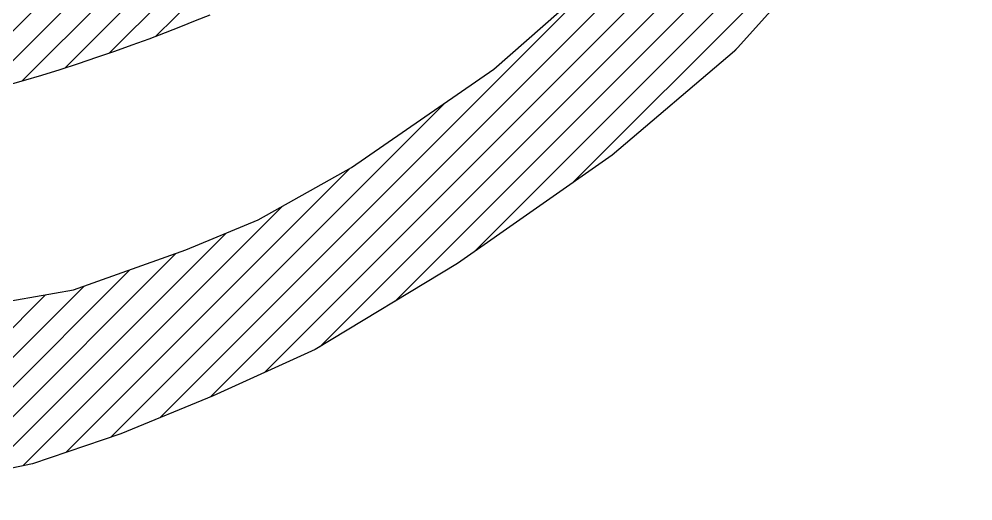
# Model space of a CAD drawing. Extents: x 16825 to 205982, y -10874 to 68273.
# Drawn here: x 178082.5 to 178400.9, y 28107.5 to 28268.3 of the extents above; entities that cross this region are included whole.
import ezdxf

# ---------------------------------------------------------------- set-up
doc = ezdxf.new("R2010")
doc.units = 0
doc.header["$LTSCALE"] = 5
doc.header["$MEASUREMENT"] = 0
doc.layers.add('TK', color=3, linetype='CONTINUOUS')

msp = doc.modelspace()

# ---------------------------------------------------------------- linework, layer by layer
at = {"layer": 'TK'}
for p, q in [((178129.611, 28135.335), (178398.032, 28403.756)), ((178146.465, 28142.29), (178399.683, 28395.508)), ((178164.429, 28150.354), (178400.878, 28386.803)), ((178182.867, 28158.893), (178398.778, 28374.804)), ((178207.932, 28174.058), (178395.761, 28361.888)), ((178128.067, 28262.485), (178214.474, 28348.892)), ((178234.309, 28190.536), (178387.396, 28343.623)), ((178112.583, 28256.901), (178189.21, 28333.528)), ((178097.728, 28251.945), (178169.42, 28323.637)), ((178083.443, 28247.559), (178152.867, 28316.983)), ((178267.375, 28213.702), (178373.544, 28319.872)), ((178069.816, 28243.832), (178137.377, 28311.393)), ((178056.86, 28240.776), (178122.372, 28306.288)), ((178348.234, 28287.441), (178321.243, 28257.608)), ((178241.016, 28251.562), (178269.794, 28276.969)), ((178146.12, 28269.64), (178141.314, 28267.656)), ((178141.314, 28267.656), (178136.358, 28265.67)), ((178131.21, 28263.669), (178125.828, 28261.641)), ((178136.358, 28265.67), (178131.21, 28263.669)), ((178120.187, 28259.58), (178114.33, 28257.502)), ((178125.828, 28261.641), (178120.187, 28259.58)), ((178114.33, 28257.502), (178108.317, 28255.432)), ((178321.243, 28257.608), (178280.418, 28222.84)), ((178320.819, 28257.247), (178321.84, 28258.269)), ((178102.206, 28253.392), (178096.057, 28251.405)), ((178108.317, 28255.432), (178102.206, 28253.392)), ((178096.057, 28251.405), (178089.93, 28249.495)), ((178193.498, 28218.8), (178241.016, 28251.562)), ((178083.884, 28247.685), (178077.978, 28245.998)), ((178089.93, 28249.495), (178083.884, 28247.685)), ((178113.16, 28128.784), (178224.662, 28240.286)), ((178280.418, 28222.84), (178228.885, 28186.736)), ((178098.148, 28123.671), (178192.992, 28218.516)), ((178162.277, 28201.285), (178193.498, 28218.8)), ((178083.759, 28119.182), (178170.442, 28205.865)), ((178138.184, 28191.255), (178162.277, 28201.285)), ((178071.168, 28116.49), (178151.459, 28196.781)), ((178058.576, 28113.798), (178134.841, 28190.063)), ((178100.705, 28177.883), (178138.184, 28191.255)), ((178228.885, 28186.736), (178181.367, 28157.986)), ((178046.318, 28111.439), (178119.45, 28184.571)), ((178034.44, 28109.461), (178104.059, 28179.08)), ((178054.526, 28169.86), (178100.705, 28177.883)), ((178022.563, 28107.484), (178091.335, 28176.255)), ((178181.367, 28157.986), (178147.235, 28142.608)), ((178147.235, 28142.608), (178116.449, 28129.904)), ((178116.449, 28129.904), (178087.001, 28119.875)), ((178087.001, 28119.875), (178051.849, 28112.36))]:
    msp.add_line(p, q, dxfattribs=at)

doc.saveas('drawing.dxf')
